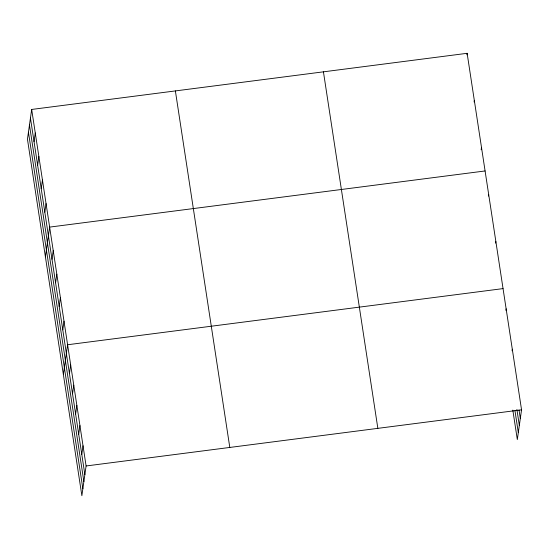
<?xml version="1.0" encoding="UTF-8"?>
<svg xmlns="http://www.w3.org/2000/svg" width="549" height="549" viewBox="0 0 549 549"><rect width="100%" height="100%" fill="white"/><g stroke="black" fill="none" stroke-linecap="round" stroke-linejoin="round"><path stroke-width="0.82" d="M31.677 109.45L27.45 139.172L81.87 495.692L86.097 465.971L31.677 109.45L467.13 53.308L521.55 409.829L517.323 439.55L512.821 410.089M34.038 141.628L35.273 132.982M37.634 165.16L38.862 156.506M41.223 188.691L42.451 180.038M44.812 212.216L46.047 203.569M45.409 256.822L49.636 227.101L485.09 170.959M51.997 259.279L53.232 250.632M55.593 282.81L56.822 274.164M59.182 306.342L60.411 297.688M62.771 329.874L64.007 321.22M63.368 374.473L67.596 344.751L503.049 288.609M69.449 373.601L70.677 364.955M72.53 393.805L73.765 385.158M75.618 414.008L76.846 405.361M78.699 434.211L79.928 425.564M81.78 454.414L83.016 445.767M466.911 54.879L467.13 53.308M474.096 101.942L474.315 100.371M481.164 149.788L481.5 147.427M488.459 196.062L488.685 194.49M495.644 243.125L495.864 241.553M505.91 310.384L506.13 308.812M512.073 350.79L512.299 349.219M86.097 465.971L521.55 409.829M519.031 410.062L520.322 418.475M516.89 409.437L519.327 425.434M514.969 410.714L518.311 432.598M323.436 71.837L377.849 428.357M175.378 90.921L229.798 447.442M30.449 118.097L84.869 474.617M29.461 125.055L83.873 481.569M28.438 132.22L82.858 488.74"/></g></svg>
